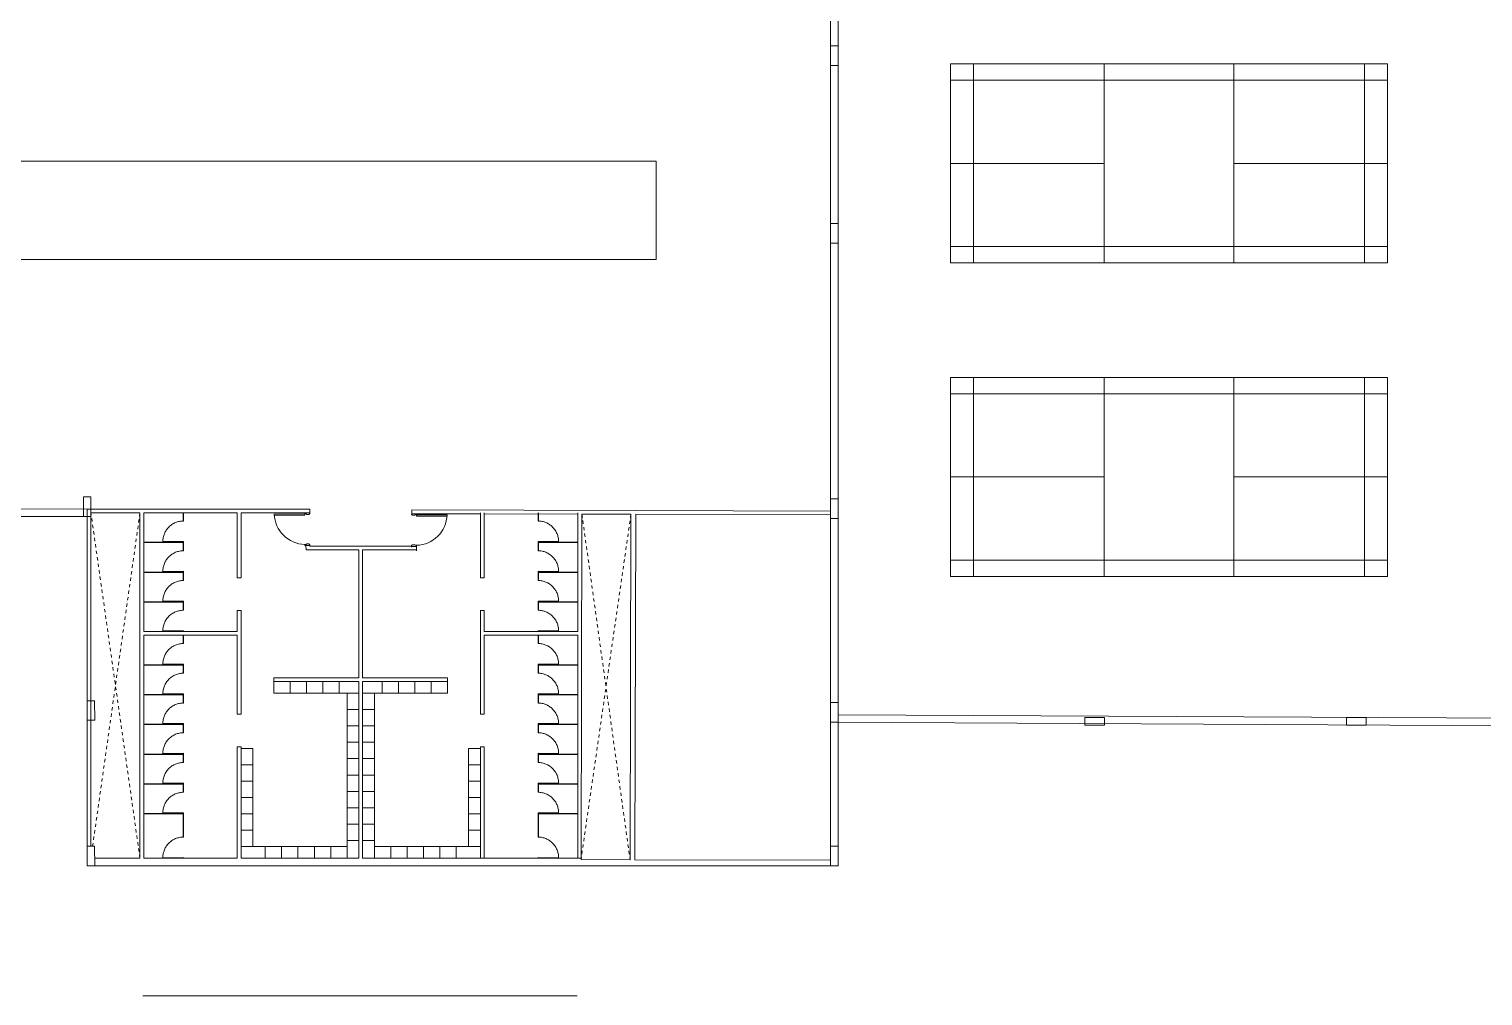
# Model space of a CAD drawing. Header units: inches. Extents: x 2 to 186, y 1 to 125.
# Drawn here: x 98.98 to 143.42, y 5.89 to 35.46 of the extents above; entities that cross this region are included whole.
import ezdxf

# ---------------------------------------------------------------- set-up
doc = ezdxf.new("R2010")
doc.units = ezdxf.units.IN
doc.header["$MEASUREMENT"] = 0
doc.linetypes.add('DASHED2', pattern=[9.525, 6.35, -3.175])
for name, color, linetype, lineweight in [('M_ABOVE', 252, 'DASHED2', 9), ('M_COL', 250, 'Continuous', 20), ('M_ELEV 2', 251, 'Continuous', 15), ('M_WALLS', 251, 'Continuous', 15)]:
    doc.layers.add(name, color=color, linetype=linetype, lineweight=lineweight)
doc.layers.add('M_FURNITURE', color=250, linetype='Continuous', lineweight=5, transparency=0.1)

msp = doc.modelspace()

# ---------------------------------------------------------------- linework, layer by layer
at = {"layer": 'M_ABOVE', "ltscale": 0.00025}
for p, q in [((102.366, 10.102), (100.866, 20.666)), ((102.366, 20.666), (100.918, 10.473)), ((117.376, 20.623), (115.848, 10.062)), ((115.876, 20.627), (117.348, 10.058))]:
    msp.add_line(p, q, dxfattribs=at)
at = {"layer": 'M_ABOVE'}
for centre, start, end in [((103.693, 19.789), 89.9877, 180.1671), ((103.693, 19.789), 89.9877, 180.1671), ((114.534, 19.789), 359.8329, 90.0123), ((114.534, 19.789), 359.8329, 90.0123), ((103.693, 18.879), 89.9877, 180.1671), ((103.693, 18.879), 89.9877, 180.1671), ((114.534, 18.879), 359.8329, 90.0123), ((114.534, 18.879), 359.8329, 90.0123), ((103.693, 17.969), 89.9877, 180.1671), ((103.693, 17.969), 89.9877, 180.1671), ((114.534, 17.969), 359.8329, 90.0123), ((114.534, 17.969), 359.8329, 90.0123), ((103.693, 17.059), 89.9877, 180.1671), ((103.693, 17.059), 89.9877, 180.1671), ((114.534, 17.059), 359.8329, 90.0123), ((114.534, 17.059), 359.8329, 90.0123), ((103.693, 16.044), 89.9877, 180.1671), ((103.693, 16.044), 89.9877, 180.1671), ((114.534, 16.044), 359.8329, 90.0123), ((114.534, 16.044), 359.8329, 90.0123), ((103.693, 15.134), 89.9877, 180.1671), ((103.693, 15.134), 89.9877, 180.1671), ((114.534, 15.134), 359.8329, 90.0123), ((114.534, 15.134), 359.8329, 90.0123), ((103.693, 14.224), 89.9877, 180.1671), ((103.693, 14.224), 89.9877, 180.1671), ((114.534, 14.224), 359.8329, 90.0123), ((114.534, 14.224), 359.8329, 90.0123), ((103.693, 13.314), 89.9877, 180.1671), ((103.693, 13.314), 89.9877, 180.1671), ((114.534, 13.314), 359.8329, 90.0123), ((114.534, 13.314), 359.8329, 90.0123), ((103.693, 12.404), 89.9877, 180.1671), ((103.693, 12.404), 89.9877, 180.1671), ((114.534, 12.404), 359.8329, 90.0123), ((114.534, 12.404), 359.8329, 90.0123), ((103.693, 11.494), 89.9877, 180.1671), ((103.693, 11.494), 89.9877, 180.1671), ((114.534, 11.494), 359.8329, 90.0123), ((114.534, 11.494), 359.8329, 90.0123), ((103.693, 10.124), 89.9877, 180.1671), ((103.693, 10.124), 89.9877, 180.1671), ((114.534, 10.124), 359.8329, 90.0123), ((114.534, 10.124), 359.8329, 90.0123)]:
    msp.add_arc(centre, 0.628, start, end, dxfattribs=at)
at = {"layer": 'M_COL'}
for points in [[(123.707, 34.342), (123.477, 34.342), (123.477, 34.942), (123.707, 34.942)], [(123.707, 28.912), (123.477, 28.912), (123.477, 29.512), (123.707, 29.512)], [(100.866, 20.551), (100.636, 20.551), (100.636, 21.151), (100.866, 21.151)], [(123.707, 20.492), (123.477, 20.492), (123.477, 21.092), (123.707, 21.092)], [(100.981, 14.323), (100.751, 14.322), (100.749, 14.922), (100.979, 14.923)], [(123.707, 14.262), (123.477, 14.262), (123.477, 14.862), (123.707, 14.862)], [(131.252, 14.178), (131.252, 14.408), (131.852, 14.408), (131.852, 14.178)], [(139.252, 14.177), (139.252, 14.407), (139.852, 14.407), (139.852, 14.177)], [(100.981, 9.873), (100.751, 9.872), (100.749, 10.472), (100.979, 10.473)], [(123.707, 9.874), (123.477, 9.874), (123.477, 10.474), (123.707, 10.474)]]:
    msp.add_lwpolyline(points, close=True, dxfattribs=at)
at = {"layer": 'M_ELEV 2'}
for p, q in [((140.503, 34.397), (127.142, 34.397)), ((127.142, 34.397), (127.142, 28.309)), ((127.842, 34.397), (127.842, 28.309)), ((131.842, 34.397), (131.842, 28.309)), ((135.803, 28.309), (135.803, 34.397)), ((139.803, 28.309), (139.803, 34.397)), ((140.503, 28.309), (140.503, 34.397)), ((140.503, 33.897), (127.142, 33.897)), ((131.842, 31.353), (127.142, 31.353)), ((135.803, 31.353), (140.503, 31.353)), ((127.142, 28.809), (140.503, 28.809)), ((127.142, 28.309), (140.503, 28.309)), ((140.503, 24.809), (127.142, 24.809)), ((127.142, 24.809), (127.142, 18.721)), ((127.842, 24.809), (127.842, 18.721)), ((131.842, 24.809), (131.842, 18.72)), ((135.803, 18.72), (135.803, 24.809)), ((139.803, 18.72), (139.803, 24.809)), ((140.503, 18.72), (140.503, 24.809)), ((140.503, 24.309), (127.142, 24.309)), ((131.842, 21.765), (127.142, 21.765)), ((135.803, 21.764), (140.503, 21.764)), ((127.142, 19.221), (140.503, 19.22)), ((127.142, 18.721), (140.503, 18.72)), ((106.456, 15.51), (106.456, 15.15)), ((106.456, 15.51), (106.456, 15.15)), ((106.956, 15.51), (106.956, 15.15)), ((106.956, 15.51), (106.956, 15.15)), ((107.456, 15.51), (107.456, 15.15)), ((107.456, 15.51), (107.456, 15.15)), ((107.956, 15.51), (107.956, 15.15)), ((107.956, 15.51), (107.956, 15.15)), ((108.456, 15.51), (108.456, 15.15)), ((108.456, 15.51), (108.456, 15.15)), ((108.696, 15.15), (109.056, 15.15)), ((108.696, 15.15), (109.056, 15.15)), ((108.696, 15.15), (109.056, 15.15)), ((108.696, 15.15), (109.056, 15.15)), ((109.531, 15.15), (109.171, 15.15)), ((109.531, 15.15), (109.171, 15.15)), ((109.531, 15.15), (109.171, 15.15)), ((109.531, 15.15), (109.171, 15.15)), ((109.771, 15.51), (109.771, 15.15)), ((109.771, 15.51), (109.771, 15.15)), ((110.271, 15.51), (110.271, 15.15)), ((110.271, 15.51), (110.271, 15.15)), ((110.771, 15.51), (110.771, 15.15)), ((110.771, 15.51), (110.771, 15.15)), ((111.271, 15.51), (111.271, 15.15)), ((111.271, 15.51), (111.271, 15.15)), ((111.771, 15.51), (111.771, 15.15)), ((111.771, 15.51), (111.771, 15.15)), ((108.696, 14.65), (109.056, 14.65)), ((108.696, 14.65), (109.056, 14.65)), ((109.531, 14.65), (109.171, 14.65)), ((109.531, 14.65), (109.171, 14.65)), ((108.696, 14.15), (109.056, 14.15)), ((108.696, 14.15), (109.056, 14.15)), ((109.531, 14.15), (109.171, 14.15)), ((109.531, 14.15), (109.171, 14.15)), ((105.816, 13.462), (105.456, 13.462)), ((105.816, 13.462), (105.456, 13.462)), ((108.696, 13.65), (109.056, 13.65)), ((108.696, 13.65), (109.056, 13.65)), ((109.531, 13.65), (109.171, 13.65)), ((109.531, 13.65), (109.171, 13.65)), ((112.411, 13.462), (112.771, 13.462)), ((112.411, 13.462), (112.771, 13.462)), ((105.816, 12.962), (105.456, 12.962)), ((105.816, 12.962), (105.456, 12.962)), ((108.696, 13.15), (109.056, 13.15)), ((108.696, 13.15), (109.056, 13.15)), ((109.531, 13.15), (109.171, 13.15)), ((109.531, 13.15), (109.171, 13.15)), ((112.411, 12.962), (112.771, 12.962)), ((112.411, 12.962), (112.771, 12.962)), ((105.816, 12.462), (105.456, 12.462)), ((105.816, 12.462), (105.456, 12.462)), ((108.696, 12.65), (109.056, 12.65)), ((108.696, 12.65), (109.056, 12.65)), ((109.531, 12.65), (109.171, 12.65)), ((109.531, 12.65), (109.171, 12.65)), ((112.411, 12.462), (112.771, 12.462)), ((112.411, 12.462), (112.771, 12.462)), ((108.696, 12.15), (109.056, 12.15)), ((108.696, 12.15), (109.056, 12.15)), ((109.531, 12.15), (109.171, 12.15)), ((109.531, 12.15), (109.171, 12.15)), ((105.816, 11.962), (105.456, 11.962)), ((105.816, 11.962), (105.456, 11.962)), ((108.696, 11.65), (109.056, 11.65)), ((108.696, 11.65), (109.056, 11.65)), ((109.531, 11.65), (109.171, 11.65)), ((109.531, 11.65), (109.171, 11.65)), ((112.411, 11.962), (112.771, 11.962)), ((112.411, 11.962), (112.771, 11.962)), ((105.816, 11.462), (105.456, 11.462)), ((105.816, 11.462), (105.456, 11.462)), ((108.696, 11.15), (109.056, 11.15)), ((108.696, 11.15), (109.056, 11.15)), ((109.531, 11.15), (109.171, 11.15)), ((109.531, 11.15), (109.171, 11.15)), ((112.411, 11.462), (112.771, 11.462)), ((112.411, 11.462), (112.771, 11.462)), ((105.816, 10.962), (105.456, 10.962)), ((105.816, 10.962), (105.456, 10.962)), ((112.411, 10.962), (112.771, 10.962)), ((112.411, 10.962), (112.771, 10.962)), ((105.816, 10.462), (105.456, 10.462)), ((105.816, 10.462), (105.456, 10.462)), ((106.196, 10.462), (106.196, 10.102)), ((106.196, 10.462), (106.196, 10.102)), ((106.696, 10.462), (106.696, 10.102)), ((106.696, 10.462), (106.696, 10.102)), ((107.196, 10.462), (107.196, 10.102)), ((107.196, 10.462), (107.196, 10.102)), ((107.696, 10.462), (107.696, 10.102)), ((107.696, 10.462), (107.696, 10.102)), ((108.196, 10.462), (108.196, 10.102)), ((108.196, 10.462), (108.196, 10.102)), ((108.696, 10.65), (109.056, 10.65)), ((108.696, 10.65), (109.056, 10.65)), ((108.696, 10.462), (108.696, 10.102)), ((108.696, 10.462), (108.696, 10.102)), ((109.531, 10.65), (109.171, 10.65)), ((109.531, 10.65), (109.171, 10.65)), ((109.531, 10.462), (109.531, 10.102)), ((109.531, 10.462), (109.531, 10.102)), ((110.031, 10.462), (110.031, 10.102)), ((110.031, 10.462), (110.031, 10.102)), ((110.531, 10.462), (110.531, 10.102)), ((110.531, 10.462), (110.531, 10.102)), ((111.031, 10.462), (111.031, 10.102)), ((111.031, 10.462), (111.031, 10.102)), ((111.531, 10.462), (111.531, 10.102)), ((111.531, 10.462), (111.531, 10.102)), ((112.031, 10.462), (112.031, 10.102)), ((112.031, 10.462), (112.031, 10.102)), ((112.411, 10.462), (112.771, 10.462)), ((112.411, 10.462), (112.771, 10.462))]:
    msp.add_line(p, q, dxfattribs=at)
msp.add_lwpolyline([(98.027, 31.417), (118.147, 31.417), (118.147, 28.417), (98.027, 28.417)], close=True, dxfattribs=at)
for points in [[(105.816, 13.462), (105.816, 10.462), (108.696, 10.462), (108.696, 15.15), (106.456, 15.15)], [(105.816, 13.462), (105.816, 10.462), (108.696, 10.462), (108.696, 15.15), (106.456, 15.15)], [(112.411, 13.462), (112.411, 10.462), (109.531, 10.462), (109.531, 15.15), (111.771, 15.15)], [(112.411, 13.462), (112.411, 10.462), (109.531, 10.462), (109.531, 15.15), (111.771, 15.15)]]:
    msp.add_lwpolyline(points, dxfattribs=at)
at = {"layer": 'M_FURNITURE'}
for p, q in [((103.681, 20.416), (103.681, 20.666)), ((103.681, 20.416), (103.681, 20.666)), ((103.693, 20.416), (103.693, 20.666)), ((103.693, 20.416), (103.693, 20.666)), ((107.403, 20.594), (106.471, 20.592)), ((107.403, 20.666), (107.553, 20.666)), ((107.403, 20.632), (107.403, 20.666)), ((107.451, 20.633), (107.403, 20.632)), ((107.451, 20.618), (107.451, 20.633)), ((107.537, 20.618), (107.451, 20.618)), ((107.553, 20.633), (107.537, 20.633)), ((107.537, 20.633), (107.537, 20.618)), ((107.553, 20.666), (107.553, 20.633)), ((110.671, 20.64), (110.67, 20.607)), ((110.67, 20.607), (110.686, 20.607)), ((110.821, 20.64), (110.671, 20.64)), ((110.686, 20.607), (110.686, 20.592)), ((110.686, 20.592), (110.772, 20.592)), ((110.772, 20.592), (110.772, 20.606)), ((110.772, 20.606), (110.82, 20.606)), ((110.82, 20.606), (110.821, 20.64)), ((110.82, 20.568), (111.752, 20.566)), ((114.534, 20.416), (114.534, 20.666)), ((114.534, 20.416), (114.534, 20.666)), ((114.546, 20.416), (114.546, 20.666)), ((114.546, 20.416), (114.546, 20.666)), ((103.681, 20.416), (103.693, 20.416)), ((103.681, 20.416), (103.693, 20.416)), ((114.546, 20.416), (114.534, 20.416)), ((114.546, 20.416), (114.534, 20.416)), ((102.481, 19.766), (103.693, 19.766)), ((102.481, 19.766), (103.693, 19.766)), ((102.481, 19.756), (103.681, 19.756)), ((102.481, 19.756), (103.681, 19.756)), ((103.065, 19.787), (103.693, 19.788)), ((103.065, 19.787), (103.693, 19.788)), ((103.065, 19.775), (103.065, 19.787)), ((103.065, 19.775), (103.065, 19.787)), ((103.693, 19.776), (103.065, 19.775)), ((103.693, 19.776), (103.065, 19.775)), ((103.681, 19.506), (103.681, 19.766)), ((103.681, 19.506), (103.681, 19.766)), ((103.693, 19.788), (103.693, 19.776)), ((103.693, 19.788), (103.693, 19.776)), ((103.693, 19.766), (103.693, 19.776)), ((103.693, 19.766), (103.693, 19.776)), ((103.693, 19.506), (103.693, 19.766)), ((103.693, 19.506), (103.693, 19.766)), ((107.555, 19.7), (107.555, 19.666)), ((110.668, 19.674), (110.668, 19.64)), ((115.162, 19.787), (114.534, 19.788)), ((114.534, 19.788), (114.534, 19.776)), ((115.162, 19.787), (114.534, 19.788)), ((114.534, 19.788), (114.534, 19.776)), ((114.534, 19.766), (114.534, 19.776)), ((114.534, 19.776), (115.162, 19.775)), ((114.534, 19.766), (114.534, 19.776)), ((114.534, 19.776), (115.162, 19.775)), ((115.746, 19.766), (114.534, 19.766)), ((114.534, 19.506), (114.534, 19.766)), ((115.746, 19.766), (114.534, 19.766)), ((114.534, 19.506), (114.534, 19.766)), ((114.546, 19.506), (114.546, 19.766)), ((114.546, 19.506), (114.546, 19.766)), ((115.746, 19.756), (114.546, 19.756)), ((115.746, 19.756), (114.546, 19.756)), ((115.162, 19.775), (115.162, 19.787)), ((115.162, 19.775), (115.162, 19.787)), ((103.681, 19.506), (103.693, 19.506)), ((103.681, 19.506), (103.693, 19.506)), ((114.546, 19.506), (114.534, 19.506)), ((114.546, 19.506), (114.534, 19.506)), ((102.481, 18.856), (103.693, 18.856)), ((102.481, 18.856), (103.693, 18.856)), ((102.481, 18.846), (103.681, 18.846)), ((102.481, 18.846), (103.681, 18.846)), ((103.065, 18.877), (103.693, 18.878)), ((103.065, 18.877), (103.693, 18.878)), ((103.065, 18.865), (103.065, 18.877)), ((103.065, 18.865), (103.065, 18.877)), ((103.693, 18.866), (103.065, 18.865)), ((103.693, 18.866), (103.065, 18.865)), ((103.681, 18.596), (103.681, 18.856)), ((103.681, 18.596), (103.681, 18.856)), ((103.693, 18.878), (103.693, 18.866)), ((103.693, 18.878), (103.693, 18.866)), ((103.693, 18.856), (103.693, 18.866)), ((103.693, 18.856), (103.693, 18.866)), ((103.693, 18.596), (103.693, 18.856)), ((103.693, 18.596), (103.693, 18.856)), ((115.162, 18.877), (114.534, 18.878)), ((114.534, 18.878), (114.534, 18.866)), ((115.162, 18.877), (114.534, 18.878)), ((114.534, 18.878), (114.534, 18.866)), ((114.534, 18.856), (114.534, 18.866)), ((114.534, 18.866), (115.162, 18.865)), ((114.534, 18.856), (114.534, 18.866)), ((114.534, 18.866), (115.162, 18.865)), ((115.746, 18.856), (114.534, 18.856)), ((114.534, 18.596), (114.534, 18.856)), ((115.746, 18.856), (114.534, 18.856)), ((114.534, 18.596), (114.534, 18.856)), ((114.546, 18.596), (114.546, 18.856)), ((114.546, 18.596), (114.546, 18.856)), ((115.746, 18.846), (114.546, 18.846)), ((115.746, 18.846), (114.546, 18.846)), ((115.162, 18.865), (115.162, 18.877)), ((115.162, 18.865), (115.162, 18.877)), ((103.681, 18.596), (103.693, 18.596)), ((103.681, 18.596), (103.693, 18.596)), ((114.546, 18.596), (114.534, 18.596)), ((114.546, 18.596), (114.534, 18.596)), ((102.481, 17.946), (103.693, 17.946)), ((102.481, 17.946), (103.693, 17.946)), ((102.481, 17.936), (103.681, 17.936)), ((102.481, 17.936), (103.681, 17.936)), ((103.065, 17.967), (103.693, 17.968)), ((103.065, 17.967), (103.693, 17.968)), ((103.065, 17.955), (103.065, 17.967)), ((103.065, 17.955), (103.065, 17.967)), ((103.693, 17.956), (103.065, 17.955)), ((103.693, 17.956), (103.065, 17.955)), ((103.681, 17.686), (103.681, 17.946)), ((103.681, 17.686), (103.681, 17.946)), ((103.693, 17.968), (103.693, 17.956)), ((103.693, 17.968), (103.693, 17.956)), ((103.693, 17.946), (103.693, 17.956)), ((103.693, 17.946), (103.693, 17.956)), ((103.693, 17.686), (103.693, 17.946)), ((103.693, 17.686), (103.693, 17.946)), ((115.162, 17.967), (114.534, 17.968)), ((114.534, 17.968), (114.534, 17.956)), ((115.162, 17.967), (114.534, 17.968)), ((114.534, 17.968), (114.534, 17.956)), ((114.534, 17.946), (114.534, 17.956)), ((114.534, 17.956), (115.162, 17.955)), ((114.534, 17.946), (114.534, 17.956)), ((114.534, 17.956), (115.162, 17.955)), ((115.746, 17.946), (114.534, 17.946)), ((114.534, 17.686), (114.534, 17.946)), ((115.746, 17.946), (114.534, 17.946)), ((114.534, 17.686), (114.534, 17.946)), ((114.546, 17.686), (114.546, 17.946)), ((114.546, 17.686), (114.546, 17.946)), ((115.746, 17.936), (114.546, 17.936)), ((115.746, 17.936), (114.546, 17.936)), ((115.162, 17.955), (115.162, 17.967)), ((115.162, 17.955), (115.162, 17.967)), ((103.681, 17.686), (103.693, 17.686)), ((103.681, 17.686), (103.693, 17.686)), ((114.546, 17.686), (114.534, 17.686)), ((114.546, 17.686), (114.534, 17.686)), ((103.065, 17.057), (103.693, 17.058)), ((103.065, 17.057), (103.693, 17.058)), ((103.065, 17.045), (103.065, 17.057)), ((103.065, 17.045), (103.065, 17.057)), ((103.693, 17.046), (103.065, 17.045)), ((103.693, 17.046), (103.065, 17.045)), ((103.681, 16.671), (103.681, 16.921)), ((103.681, 16.671), (103.681, 16.921)), ((103.693, 17.058), (103.693, 17.046)), ((103.693, 17.058), (103.693, 17.046)), ((103.693, 17.036), (103.693, 17.046)), ((103.693, 17.036), (103.693, 17.046)), ((103.693, 16.671), (103.693, 16.921)), ((103.693, 16.671), (103.693, 16.921)), ((115.162, 17.057), (114.534, 17.058)), ((114.534, 17.058), (114.534, 17.046)), ((115.162, 17.057), (114.534, 17.058)), ((114.534, 17.058), (114.534, 17.046)), ((114.534, 17.036), (114.534, 17.046)), ((114.534, 17.046), (115.162, 17.045)), ((114.534, 17.036), (114.534, 17.046)), ((114.534, 17.046), (115.162, 17.045)), ((114.534, 16.671), (114.534, 16.921)), ((114.534, 16.671), (114.534, 16.921)), ((114.546, 16.671), (114.546, 16.921)), ((114.546, 16.671), (114.546, 16.921)), ((115.162, 17.045), (115.162, 17.057)), ((115.162, 17.045), (115.162, 17.057)), ((103.681, 16.671), (103.693, 16.671)), ((103.681, 16.671), (103.693, 16.671)), ((114.546, 16.671), (114.534, 16.671)), ((114.546, 16.671), (114.534, 16.671)), ((102.481, 16.021), (103.693, 16.021)), ((102.481, 16.021), (103.693, 16.021)), ((102.481, 16.011), (103.681, 16.011)), ((102.481, 16.011), (103.681, 16.011)), ((103.065, 16.042), (103.693, 16.043)), ((103.065, 16.042), (103.693, 16.043)), ((103.065, 16.03), (103.065, 16.042)), ((103.065, 16.03), (103.065, 16.042)), ((103.693, 16.031), (103.065, 16.03)), ((103.693, 16.031), (103.065, 16.03)), ((103.681, 15.761), (103.681, 16.021)), ((103.681, 15.761), (103.681, 16.021)), ((103.693, 16.043), (103.693, 16.031)), ((103.693, 16.043), (103.693, 16.031)), ((103.693, 16.021), (103.693, 16.031)), ((103.693, 16.021), (103.693, 16.031)), ((103.693, 15.761), (103.693, 16.021)), ((103.693, 15.761), (103.693, 16.021)), ((115.162, 16.042), (114.534, 16.043)), ((114.534, 16.043), (114.534, 16.031)), ((115.162, 16.042), (114.534, 16.043)), ((114.534, 16.043), (114.534, 16.031)), ((114.534, 16.021), (114.534, 16.031)), ((114.534, 16.031), (115.162, 16.03)), ((114.534, 16.021), (114.534, 16.031)), ((114.534, 16.031), (115.162, 16.03)), ((114.534, 15.761), (114.534, 16.021)), ((115.746, 16.021), (114.534, 16.021)), ((114.534, 15.761), (114.534, 16.021)), ((115.746, 16.021), (114.534, 16.021)), ((114.546, 15.761), (114.546, 16.021)), ((114.546, 15.761), (114.546, 16.021)), ((115.746, 16.011), (114.546, 16.011)), ((115.746, 16.011), (114.546, 16.011)), ((115.162, 16.03), (115.162, 16.042)), ((115.162, 16.03), (115.162, 16.042)), ((103.681, 15.761), (103.693, 15.761)), ((103.681, 15.761), (103.693, 15.761)), ((114.546, 15.761), (114.534, 15.761)), ((114.546, 15.761), (114.534, 15.761)), ((102.481, 15.111), (103.693, 15.111)), ((102.481, 15.111), (103.693, 15.111)), ((103.065, 15.132), (103.693, 15.133)), ((103.065, 15.132), (103.693, 15.133)), ((103.065, 15.12), (103.065, 15.132)), ((103.065, 15.12), (103.065, 15.132)), ((103.693, 15.121), (103.065, 15.12)), ((103.693, 15.121), (103.065, 15.12)), ((103.681, 14.851), (103.681, 15.111)), ((103.681, 14.851), (103.681, 15.111)), ((103.693, 15.133), (103.693, 15.121)), ((103.693, 15.133), (103.693, 15.121)), ((103.693, 15.111), (103.693, 15.121)), ((103.693, 15.111), (103.693, 15.121)), ((103.693, 14.851), (103.693, 15.111)), ((103.693, 14.851), (103.693, 15.111)), ((115.162, 15.132), (114.534, 15.133)), ((114.534, 15.133), (114.534, 15.121)), ((115.162, 15.132), (114.534, 15.133)), ((114.534, 15.133), (114.534, 15.121)), ((114.534, 15.111), (114.534, 15.121)), ((114.534, 15.121), (115.162, 15.12)), ((114.534, 15.111), (114.534, 15.121)), ((114.534, 15.121), (115.162, 15.12)), ((114.534, 14.851), (114.534, 15.111)), ((115.746, 15.111), (114.534, 15.111)), ((114.534, 14.851), (114.534, 15.111)), ((115.746, 15.111), (114.534, 15.111)), ((114.546, 14.851), (114.546, 15.111)), ((114.546, 14.851), (114.546, 15.111)), ((115.162, 15.12), (115.162, 15.132)), ((115.162, 15.12), (115.162, 15.132)), ((102.481, 15.101), (103.681, 15.101)), ((102.481, 15.101), (103.681, 15.101)), ((103.681, 14.851), (103.693, 14.851)), ((103.681, 14.851), (103.693, 14.851)), ((114.546, 14.851), (114.534, 14.851)), ((114.546, 14.851), (114.534, 14.851)), ((115.746, 15.101), (114.546, 15.101)), ((115.746, 15.101), (114.546, 15.101)), ((103.065, 14.222), (103.693, 14.223)), ((103.065, 14.222), (103.693, 14.223)), ((103.693, 14.223), (103.693, 14.211)), ((103.693, 14.223), (103.693, 14.211)), ((115.162, 14.222), (114.534, 14.223)), ((114.534, 14.223), (114.534, 14.211)), ((115.162, 14.222), (114.534, 14.223)), ((114.534, 14.223), (114.534, 14.211)), ((102.481, 14.201), (103.693, 14.201)), ((102.481, 14.201), (103.693, 14.201)), ((102.481, 14.191), (103.681, 14.191)), ((102.481, 14.191), (103.681, 14.191)), ((103.065, 14.21), (103.065, 14.222)), ((103.065, 14.21), (103.065, 14.222)), ((103.693, 14.211), (103.065, 14.21)), ((103.693, 14.211), (103.065, 14.21)), ((103.681, 13.941), (103.681, 14.201)), ((103.681, 13.941), (103.681, 14.201)), ((103.681, 13.941), (103.693, 13.941)), ((103.681, 13.941), (103.693, 13.941)), ((103.693, 14.201), (103.693, 14.211)), ((103.693, 14.201), (103.693, 14.211)), ((103.693, 13.941), (103.693, 14.201)), ((103.693, 13.941), (103.693, 14.201)), ((114.534, 14.201), (114.534, 14.211)), ((114.534, 14.211), (115.162, 14.21)), ((114.534, 14.201), (114.534, 14.211)), ((114.534, 14.211), (115.162, 14.21)), ((114.534, 13.941), (114.534, 14.201)), ((115.746, 14.201), (114.534, 14.201)), ((114.534, 13.941), (114.534, 14.201)), ((115.746, 14.201), (114.534, 14.201)), ((114.546, 13.941), (114.534, 13.941)), ((114.546, 13.941), (114.534, 13.941)), ((114.546, 13.941), (114.546, 14.201)), ((114.546, 13.941), (114.546, 14.201)), ((115.746, 14.191), (114.546, 14.191)), ((115.746, 14.191), (114.546, 14.191)), ((115.162, 14.21), (115.162, 14.222)), ((115.162, 14.21), (115.162, 14.222)), ((102.481, 13.291), (103.693, 13.291)), ((102.481, 13.291), (103.693, 13.291)), ((102.481, 13.281), (103.681, 13.281)), ((102.481, 13.281), (103.681, 13.281)), ((103.065, 13.312), (103.693, 13.313)), ((103.065, 13.312), (103.693, 13.313)), ((103.065, 13.3), (103.065, 13.312)), ((103.065, 13.3), (103.065, 13.312)), ((103.693, 13.301), (103.065, 13.3)), ((103.693, 13.301), (103.065, 13.3)), ((103.681, 13.031), (103.681, 13.291)), ((103.681, 13.031), (103.681, 13.291)), ((103.681, 13.031), (103.693, 13.031)), ((103.681, 13.031), (103.693, 13.031)), ((103.693, 13.313), (103.693, 13.301)), ((103.693, 13.313), (103.693, 13.301)), ((103.693, 13.291), (103.693, 13.301)), ((103.693, 13.291), (103.693, 13.301)), ((103.693, 13.031), (103.693, 13.291)), ((103.693, 13.031), (103.693, 13.291)), ((115.162, 13.312), (114.534, 13.313)), ((114.534, 13.313), (114.534, 13.301)), ((115.162, 13.312), (114.534, 13.313)), ((114.534, 13.313), (114.534, 13.301)), ((114.534, 13.291), (114.534, 13.301)), ((114.534, 13.301), (115.162, 13.3)), ((114.534, 13.291), (114.534, 13.301)), ((114.534, 13.301), (115.162, 13.3)), ((114.534, 13.031), (114.534, 13.291)), ((115.746, 13.291), (114.534, 13.291)), ((114.534, 13.031), (114.534, 13.291)), ((115.746, 13.291), (114.534, 13.291)), ((114.546, 13.031), (114.534, 13.031)), ((114.546, 13.031), (114.534, 13.031)), ((114.546, 13.031), (114.546, 13.291)), ((114.546, 13.031), (114.546, 13.291)), ((115.746, 13.281), (114.546, 13.281)), ((115.746, 13.281), (114.546, 13.281)), ((115.162, 13.3), (115.162, 13.312)), ((115.162, 13.3), (115.162, 13.312)), ((102.481, 12.381), (103.693, 12.381)), ((102.481, 12.381), (103.693, 12.381)), ((102.481, 12.371), (103.681, 12.371)), ((102.481, 12.371), (103.681, 12.371)), ((103.065, 12.402), (103.693, 12.403)), ((103.065, 12.402), (103.693, 12.403)), ((103.065, 12.39), (103.065, 12.402)), ((103.065, 12.39), (103.065, 12.402)), ((103.693, 12.391), (103.065, 12.39)), ((103.693, 12.391), (103.065, 12.39)), ((103.681, 12.121), (103.681, 12.381)), ((103.681, 12.121), (103.681, 12.381)), ((103.681, 12.121), (103.693, 12.121)), ((103.681, 12.121), (103.693, 12.121)), ((103.693, 12.403), (103.693, 12.391)), ((103.693, 12.403), (103.693, 12.391)), ((103.693, 12.381), (103.693, 12.391)), ((103.693, 12.381), (103.693, 12.391)), ((103.693, 12.121), (103.693, 12.381)), ((103.693, 12.121), (103.693, 12.381)), ((115.162, 12.402), (114.534, 12.403)), ((114.534, 12.403), (114.534, 12.391)), ((115.162, 12.402), (114.534, 12.403)), ((114.534, 12.403), (114.534, 12.391)), ((114.534, 12.381), (114.534, 12.391)), ((114.534, 12.391), (115.162, 12.39)), ((114.534, 12.381), (114.534, 12.391)), ((114.534, 12.391), (115.162, 12.39)), ((114.534, 12.121), (114.534, 12.381)), ((115.746, 12.381), (114.534, 12.381)), ((114.534, 12.121), (114.534, 12.381)), ((115.746, 12.381), (114.534, 12.381)), ((114.546, 12.121), (114.534, 12.121)), ((114.546, 12.121), (114.534, 12.121)), ((114.546, 12.121), (114.546, 12.381)), ((114.546, 12.121), (114.546, 12.381)), ((115.746, 12.371), (114.546, 12.371)), ((115.746, 12.371), (114.546, 12.371)), ((115.162, 12.39), (115.162, 12.402)), ((115.162, 12.39), (115.162, 12.402)), ((102.481, 11.471), (103.693, 11.471)), ((102.481, 11.471), (103.693, 11.471)), ((102.481, 11.461), (103.681, 11.461)), ((102.481, 11.461), (103.681, 11.461)), ((103.065, 11.492), (103.693, 11.493)), ((103.065, 11.492), (103.693, 11.493)), ((103.065, 11.48), (103.065, 11.492)), ((103.065, 11.48), (103.065, 11.492)), ((103.693, 11.481), (103.065, 11.48)), ((103.693, 11.481), (103.065, 11.48)), ((103.681, 10.752), (103.681, 11.471)), ((103.681, 10.752), (103.681, 11.471)), ((103.693, 11.493), (103.693, 11.481)), ((103.693, 11.493), (103.693, 11.481)), ((103.693, 11.471), (103.693, 11.481)), ((103.693, 11.471), (103.693, 11.481)), ((103.693, 10.752), (103.693, 11.471)), ((103.693, 10.752), (103.693, 11.471)), ((115.162, 11.492), (114.534, 11.493)), ((114.534, 11.493), (114.534, 11.481)), ((115.162, 11.492), (114.534, 11.493)), ((114.534, 11.493), (114.534, 11.481)), ((114.534, 11.471), (114.534, 11.481)), ((114.534, 11.481), (115.162, 11.48)), ((114.534, 11.471), (114.534, 11.481)), ((114.534, 11.481), (115.162, 11.48)), ((114.534, 10.752), (114.534, 11.471)), ((115.746, 11.471), (114.534, 11.471)), ((114.534, 10.752), (114.534, 11.471)), ((115.746, 11.471), (114.534, 11.471)), ((114.546, 10.752), (114.546, 11.471)), ((114.546, 10.752), (114.546, 11.471)), ((115.746, 11.461), (114.546, 11.461)), ((115.746, 11.461), (114.546, 11.461)), ((115.162, 11.48), (115.162, 11.492)), ((115.162, 11.48), (115.162, 11.492)), ((103.065, 10.122), (103.693, 10.124)), ((103.065, 10.122), (103.693, 10.124)), ((103.065, 10.11), (103.065, 10.122)), ((103.065, 10.11), (103.065, 10.122)), ((103.693, 10.112), (103.065, 10.11)), ((103.693, 10.112), (103.065, 10.11)), ((103.681, 10.102), (103.681, 10.112)), ((103.693, 10.124), (103.693, 10.112)), ((103.693, 10.124), (103.693, 10.112)), ((103.693, 10.102), (103.693, 10.112)), ((103.693, 10.102), (103.693, 10.112)), ((115.162, 10.122), (114.534, 10.124)), ((114.534, 10.124), (114.534, 10.112)), ((115.162, 10.122), (114.534, 10.124)), ((114.534, 10.124), (114.534, 10.112)), ((114.534, 10.102), (114.534, 10.112)), ((114.534, 10.112), (115.162, 10.11)), ((114.534, 10.102), (114.534, 10.112)), ((114.534, 10.112), (115.162, 10.11)), ((115.162, 10.11), (115.162, 10.122)), ((115.162, 10.11), (115.162, 10.122))]:
    msp.add_line(p, q, dxfattribs=at)
for points in [[(107.403, 20.632), (106.47, 20.63, 0.396451), (107.405, 19.7, 0.396451)], [(110.82, 20.606), (111.753, 20.604, -0.396451), (110.818, 19.674, -0.396451)]]:
    msp.add_lwpolyline(points, format="xyb", dxfattribs=at)
for points in [[(107.403, 20.632), (107.403, 20.594)], [(110.82, 20.606), (110.82, 20.568)], [(107.555, 19.7), (107.539, 19.7), (107.539, 19.714), (107.453, 19.714), (107.453, 19.7), (107.405, 19.7), (107.405, 19.666), (107.555, 19.666)], [(110.668, 19.674), (110.684, 19.674), (110.684, 19.688), (110.77, 19.688), (110.77, 19.674), (110.818, 19.674), (110.818, 19.64), (110.668, 19.64)]]:
    msp.add_lwpolyline(points, dxfattribs=at)
at = {"layer": 'M_WALLS'}
for p, q in [((123.708, 45.113), (123.707, 9.873)), ((123.477, 39.032), (123.477, 20.722)), ((100.751, 20.551), (92.466, 20.573)), ((100.751, 20.781), (92.696, 20.803)), ((100.751, 20.781), (107.553, 20.781)), ((100.751, 9.872), (100.751, 20.781)), ((100.866, 20.666), (102.366, 20.666)), ((100.866, 10.472), (100.866, 20.666)), ((102.366, 10.102), (102.366, 20.666)), ((102.481, 20.666), (105.341, 20.666)), ((102.481, 17.036), (102.481, 20.666)), ((105.341, 20.666), (105.341, 18.682)), ((105.341, 20.666), (105.341, 18.682)), ((105.456, 20.666), (107.553, 20.666)), ((105.456, 20.666), (105.456, 18.682)), ((105.456, 20.666), (105.456, 18.682)), ((107.553, 20.781), (107.553, 20.666)), ((110.671, 20.755), (110.671, 20.64)), ((110.671, 20.755), (117.526, 20.737)), ((110.671, 20.64), (112.786, 20.635)), ((112.771, 20.666), (112.771, 18.682)), ((112.771, 20.666), (112.771, 18.682)), ((112.886, 20.666), (112.886, 18.682)), ((112.886, 20.666), (112.886, 18.682)), ((112.901, 20.635), (115.761, 20.627)), ((115.746, 17.036), (115.746, 20.666)), ((115.876, 20.627), (115.848, 10.062)), ((115.876, 20.627), (117.376, 20.623)), ((117.376, 20.623), (117.348, 10.058)), ((117.526, 20.622), (117.498, 10.058)), ((117.526, 20.737), (123.477, 20.722)), ((117.526, 20.622), (123.477, 20.607)), ((123.477, 20.492), (123.477, 10.042)), ((107.555, 19.666), (107.44, 19.666)), ((107.44, 19.666), (107.441, 19.532)), ((107.555, 19.647), (107.555, 19.666)), ((110.67, 19.647), (107.555, 19.647)), ((110.668, 19.64), (110.668, 19.621)), ((110.783, 19.64), (110.668, 19.64)), ((110.818, 19.64), (110.818, 19.506)), ((109.056, 19.532), (107.441, 19.532)), ((109.056, 19.532), (109.056, 15.625)), ((110.821, 19.532), (109.171, 19.532)), ((109.171, 19.532), (109.171, 15.625)), ((105.456, 18.682), (105.341, 18.682)), ((105.456, 18.682), (105.341, 18.682)), ((112.771, 18.682), (112.886, 18.682)), ((112.771, 18.682), (112.886, 18.682)), ((105.341, 17.682), (105.341, 17.036)), ((105.456, 17.682), (105.341, 17.682)), ((105.341, 17.682), (105.341, 17.036)), ((105.456, 17.682), (105.341, 17.682)), ((105.456, 17.682), (105.456, 14.512)), ((105.456, 17.682), (105.456, 14.512)), ((112.771, 17.682), (112.771, 14.512)), ((112.771, 17.682), (112.886, 17.682)), ((112.771, 17.682), (112.771, 14.512)), ((112.771, 17.682), (112.886, 17.682)), ((112.886, 17.682), (112.886, 17.036)), ((112.886, 17.682), (112.886, 17.036)), ((102.481, 17.036), (105.341, 17.036)), ((102.481, 17.036), (105.341, 17.036)), ((102.481, 16.921), (105.341, 16.921)), ((102.481, 10.102), (102.481, 16.921)), ((102.481, 16.921), (105.341, 16.921)), ((105.341, 16.921), (105.341, 14.512)), ((105.341, 16.921), (105.341, 14.512)), ((115.746, 17.036), (112.886, 17.036)), ((115.746, 17.036), (112.886, 17.036)), ((115.746, 16.921), (112.886, 16.921)), ((112.886, 16.921), (112.886, 14.512)), ((115.746, 16.921), (112.886, 16.921)), ((112.886, 16.921), (112.886, 14.512)), ((115.746, 10.102), (115.746, 16.921)), ((106.456, 15.625), (109.056, 15.625)), ((106.456, 15.625), (106.456, 15.51)), ((106.456, 15.625), (109.056, 15.625)), ((106.456, 15.625), (106.456, 15.51)), ((111.771, 15.625), (109.171, 15.625)), ((111.771, 15.625), (109.171, 15.625)), ((111.771, 15.625), (111.771, 15.51)), ((111.771, 15.625), (111.771, 15.51)), ((109.171, 10.102), (109.171, 15.51)), ((109.171, 15.51), (111.771, 15.51)), ((105.341, 14.512), (105.456, 14.512)), ((105.341, 14.512), (105.456, 14.512)), ((112.886, 14.512), (112.771, 14.512)), ((112.886, 14.512), (112.771, 14.512)), ((123.477, 14.262), (144.48, 14.153)), ((123.707, 14.491), (144.481, 14.383)), ((112.886, 13.512), (112.771, 13.512)), ((112.771, 13.512), (112.771, 10.102)), ((112.886, 10.102), (112.886, 13.512)), ((117.497, 9.872), (100.751, 9.872)), ((102.366, 10.102), (100.98, 10.102)), ((105.341, 10.102), (102.481, 10.102)), ((115.848, 10.102), (109.171, 10.102)), ((117.348, 10.058), (115.848, 10.062)), ((117.497, 9.872), (123.707, 9.873)), ((117.498, 10.058), (123.477, 10.042)), ((102.453, 5.895), (115.733, 5.895))]:
    msp.add_line(p, q, dxfattribs=at)
for points in [[(105.341, 10.102), (105.341, 13.512), (105.456, 13.512), (105.456, 10.102), (109.056, 10.102), (109.056, 15.51), (106.456, 15.51)], [(105.341, 10.102), (105.341, 13.512), (105.456, 13.512), (105.456, 10.102), (109.056, 10.102), (109.056, 15.51), (106.456, 15.51)], [(112.886, 10.102), (112.886, 13.512), (112.771, 13.512), (112.771, 10.102), (109.171, 10.102), (109.171, 15.51), (111.771, 15.51)]]:
    msp.add_lwpolyline(points, dxfattribs=at)

doc.saveas('drawing.dxf')
